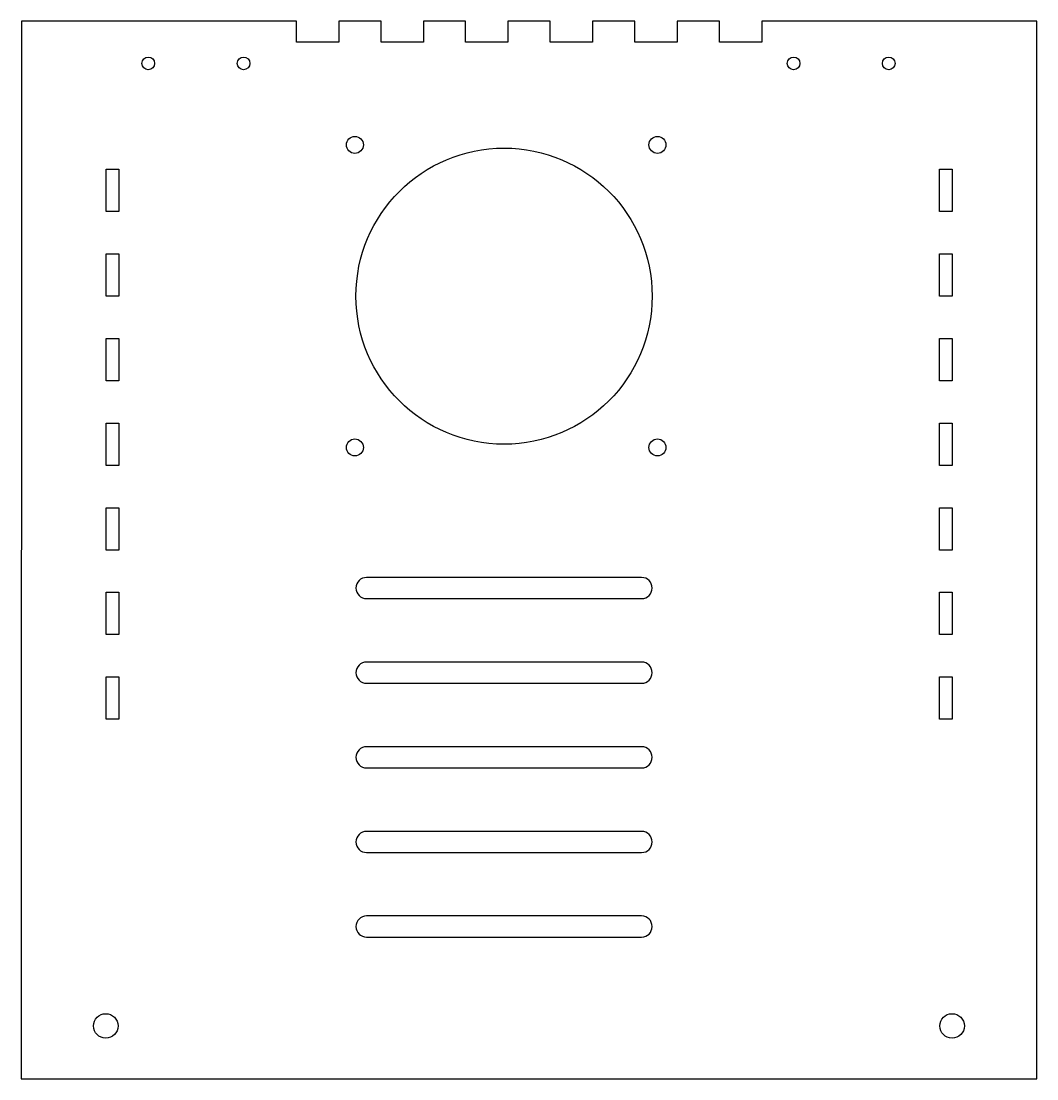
# Model space of a CAD drawing. Header units: millimetres. Extents: x -240 to 0, y -250 to 0.
import ezdxf

# ---------------------------------------------------------------- set-up
doc = ezdxf.new("R2010")
doc.units = ezdxf.units.MM
doc.layers.get('0').update_dxf_attribs({"linetype": 'CONTINUOUS'})

msp = doc.modelspace()

# ---------------------------------------------------------------- linework, layer by layer
for points in [[(-0.03, -250), (0, 0), (-65, 0), (-65, -5), (-75, -5), (-75, 0), (-85, 0), (-85, -5), (-95, -5), (-95, 0), (-105, 0), (-105, -5), (-115, -5), (-115, 0), (-125, 0), (-125, -5), (-135, -5), (-135, 0), (-145, 0), (-145, -5), (-155, -5), (-155, 0), (-165, 0), (-165, -5), (-175, -5), (-175, 0), (-240, 0), (-240.05, -250)], [(-217, -35), (-217, -45), (-220, -45), (-220, -35)], [(-20, -35), (-20, -45), (-23, -45), (-23, -35)], [(-217, -55), (-217, -65), (-220, -65), (-220, -55)], [(-20, -55), (-20, -65), (-23, -65), (-23, -55)], [(-217, -75), (-217, -85), (-220, -85), (-220, -75)], [(-20, -75), (-20, -85), (-23, -85), (-23, -75)], [(-217, -95), (-217, -105), (-220, -105), (-220, -95)], [(-20, -95), (-20, -105), (-23, -105), (-23, -95)], [(-217, -115), (-217, -125), (-220, -125), (-220, -115)], [(-20, -115), (-20, -125), (-23, -125), (-23, -115)], [(-217, -135), (-217, -145), (-220, -145), (-220, -135)], [(-20, -135), (-20, -145), (-23, -145), (-23, -135)], [(-217, -155), (-217, -165), (-220, -165), (-220, -155)], [(-20, -155), (-20, -165), (-23, -165), (-23, -155)]]:
    msp.add_lwpolyline(points, close=True)
for points in [[(-93.42, -136.5, 1), (-93.42, -131.5), (-158.42, -131.5, 1), (-158.42, -136.5)], [(-93.42, -156.5, 1), (-93.42, -151.5), (-158.42, -151.5, 1), (-158.42, -156.5)], [(-93.42, -176.5, 1), (-93.42, -171.5), (-158.42, -171.5, 1), (-158.42, -176.5)], [(-93.42, -196.5, 1), (-93.42, -191.5), (-158.42, -191.5, 1), (-158.42, -196.5)], [(-93.42, -216.5, 1), (-93.42, -211.5), (-158.42, -211.5, 1), (-158.42, -216.5)]]:
    msp.add_lwpolyline(points, format="xyb", close=True)
for centre, radius in [((-210, -10), 1.5), ((-187.5, -10), 1.5), ((-57.5, -10), 1.5), ((-35, -10), 1.5), ((-161.17, -29.25), 2), ((-89.67, -29.25), 2), ((-125.92, -65), 35), ((-161.17, -100.75), 2), ((-89.67, -100.75), 2), ((-220.05, -237.5), 2.9), ((-20.03, -237.5), 2.9)]:
    msp.add_circle(centre, radius)

doc.saveas('drawing.dxf')
